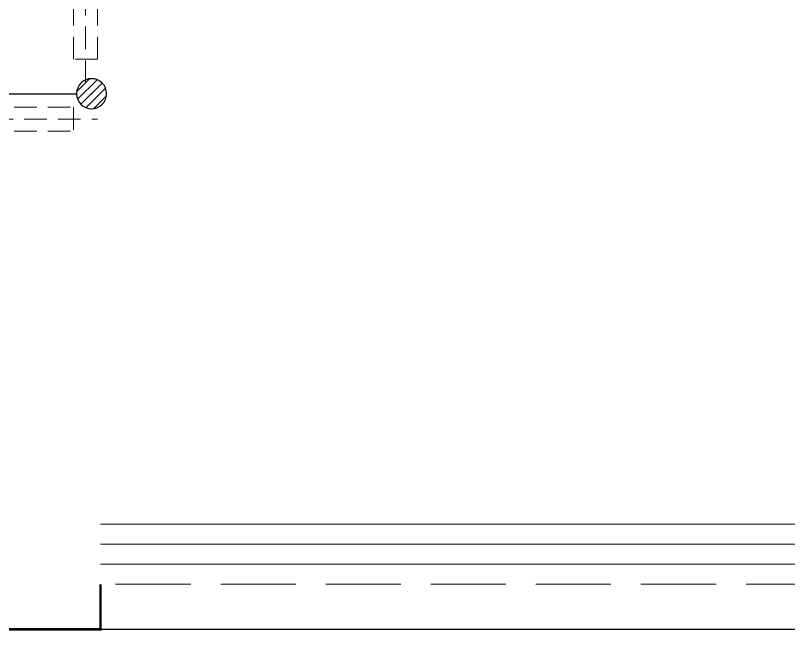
# Model space of a CAD drawing. Extents: x 5031545 to 5313844, y -886381 to -283477.
# Drawn here: x 5104079 to 5106654, y -848447 to -846398 of the extents above; entities that cross this region are included whole.
import ezdxf

# ---------------------------------------------------------------- set-up
doc = ezdxf.new("R2010")
doc.units = 0
doc.header["$LTSCALE"] = 1000
doc.header["$MEASUREMENT"] = 0
for name, pattern in [('A户型$0$DASH', [0.35, 0.25, -0.1]), ('DASH', [0.35, 0.25, -0.1]), ('HIDDEN', [0.375, 0.25, -0.125])]:
    doc.linetypes.add(name, pattern=pattern)
doc.layers.get('0').update_dxf_attribs({"linetype": 'CONTINUOUS'})
for name, color, linetype in [('$RECOVER_210609100354-0', 7, 'CONTINUOUS'), ('5fur', 175, 'CONTINUOUS'), ('LVTRY', 252, 'CONTINUOUS'), ('VPIPE-凝结', 150, 'CONTINUOUS'), ('看线', 185, 'CONTINUOUS')]:
    doc.layers.add(name, color=color, linetype=linetype)
for name, color, linetype, lineweight in [('平面-栏杆', 56, 'CONTINUOUS', 15), ('平面-看线', 252, 'CONTINUOUS', 15), ('平面-空调室内机', 176, 'CONTINUOUS', 9), ('平面-空调预留孔', 252, 'CONTINUOUS', 15)]:
    doc.layers.add(name, color=color, linetype=linetype, lineweight=lineweight)

# ---------------------------------------------------------------- blocks, each defined once
blk = doc.blocks.new('dongkong')
at = {"layer": '平面-空调预留孔', "color": 8, "linetype": 'HIDDEN', "ltscale": 0.3}
for p, q in [((-603796, 210899.9), (-603796, 210431.5)), ((-603836, 210821), (-603836, 210510.8)), ((-603836, 210821), (-603756, 210821)), ((-603756, 210821), (-603756, 210510.8))]:
    blk.add_line(p, q, dxfattribs=at)
blk.add_lwpolyline([(-603756, 210510.8), (-603836, 210510.8)], dxfattribs=at)
blk = doc.blocks.new('$lvtry$00000171')
for p, q in [((-74.2, 10.6), (-10.6, 74.2)), ((-69.8, -27.4), (27.4, 69.8)), ((-53, -53), (53, 53)), ((-27.4, -69.8), (69.8, 27.4)), ((10.6, -74.2), (74.2, -10.6))]:
    blk.add_line(p, q)
blk.add_circle((0, 0), 75)
blk.add_point((0, 0))
blk = doc.blocks.new('VDGVDVXVE')
at = {"layer": '5fur', "color": 252, "linetype": 'A户型$0$DASH'}
blk.add_arc((580807.5, 364047.6), 1301.7, 77.6879, 77.6879, dxfattribs=at)
blk = doc.blocks.new('A$C547B2CCF')
at = {"layer": '$RECOVER_210609100354-0', "color": 252, "const_width": 8}
blk.add_lwpolyline([(26900, 1900), (26900, 1750), (28050, 1750), (28050, 1900)], dxfattribs=at)
at = {"layer": 'VPIPE-凝结', "color": 252, "ltscale": 0.1}
blk.add_line((27630, 3535), (27970, 3535), dxfattribs=at)
at = {"layer": '平面-栏杆', "color": 252}
for points in [[(32550, 2033.3), (28050, 2033.3)], [(32550, 1966.7), (28050, 1966.7)]]:
    blk.add_lwpolyline(points, dxfattribs=at)
at = {"layer": '平面-看线', "color": 252}
blk.add_lwpolyline([(32550, 2100), (28050, 2100)], dxfattribs=at)
at = {"layer": '平面-看线', "color": 252, "linetype": 'DASH'}
blk.add_lwpolyline([(32550, 1900), (28050, 1900)], dxfattribs=at)
at = {"layer": '看线', "color": 252, "ltscale": 0.5}
blk.add_lwpolyline([(28050, 1750), (32550, 1750)], dxfattribs=at)
at = {"color": 252}
blk.add_blockref('VDGVDVXVE', (-551193.7, -360558.3), dxfattribs=at)
at = {"layer": 'LVTRY', "color": 252, "xscale": -0.6666666667107825, "yscale": 0.6666666667107825, "rotation": 90.00000000602213}
blk.add_blockref('$lvtry$00000171', (28020, 3535), dxfattribs=at)
at = {"layer": '平面-空调室内机', "color": 252, "ltscale": 0.3}
for p, rotation in [((-575796, 214470.8), 180), ((238470.7, 607246), 89.99999999999999)]:
    blk.add_blockref('dongkong', p, dxfattribs=dict(at, rotation=rotation))

msp = doc.modelspace()

# ---------------------------------------------------------------- block references
at = {"color": 2}
msp.add_blockref('A$C547B2CCF', (5076312.6, -850193.3), dxfattribs=at)

doc.saveas('drawing.dxf')
